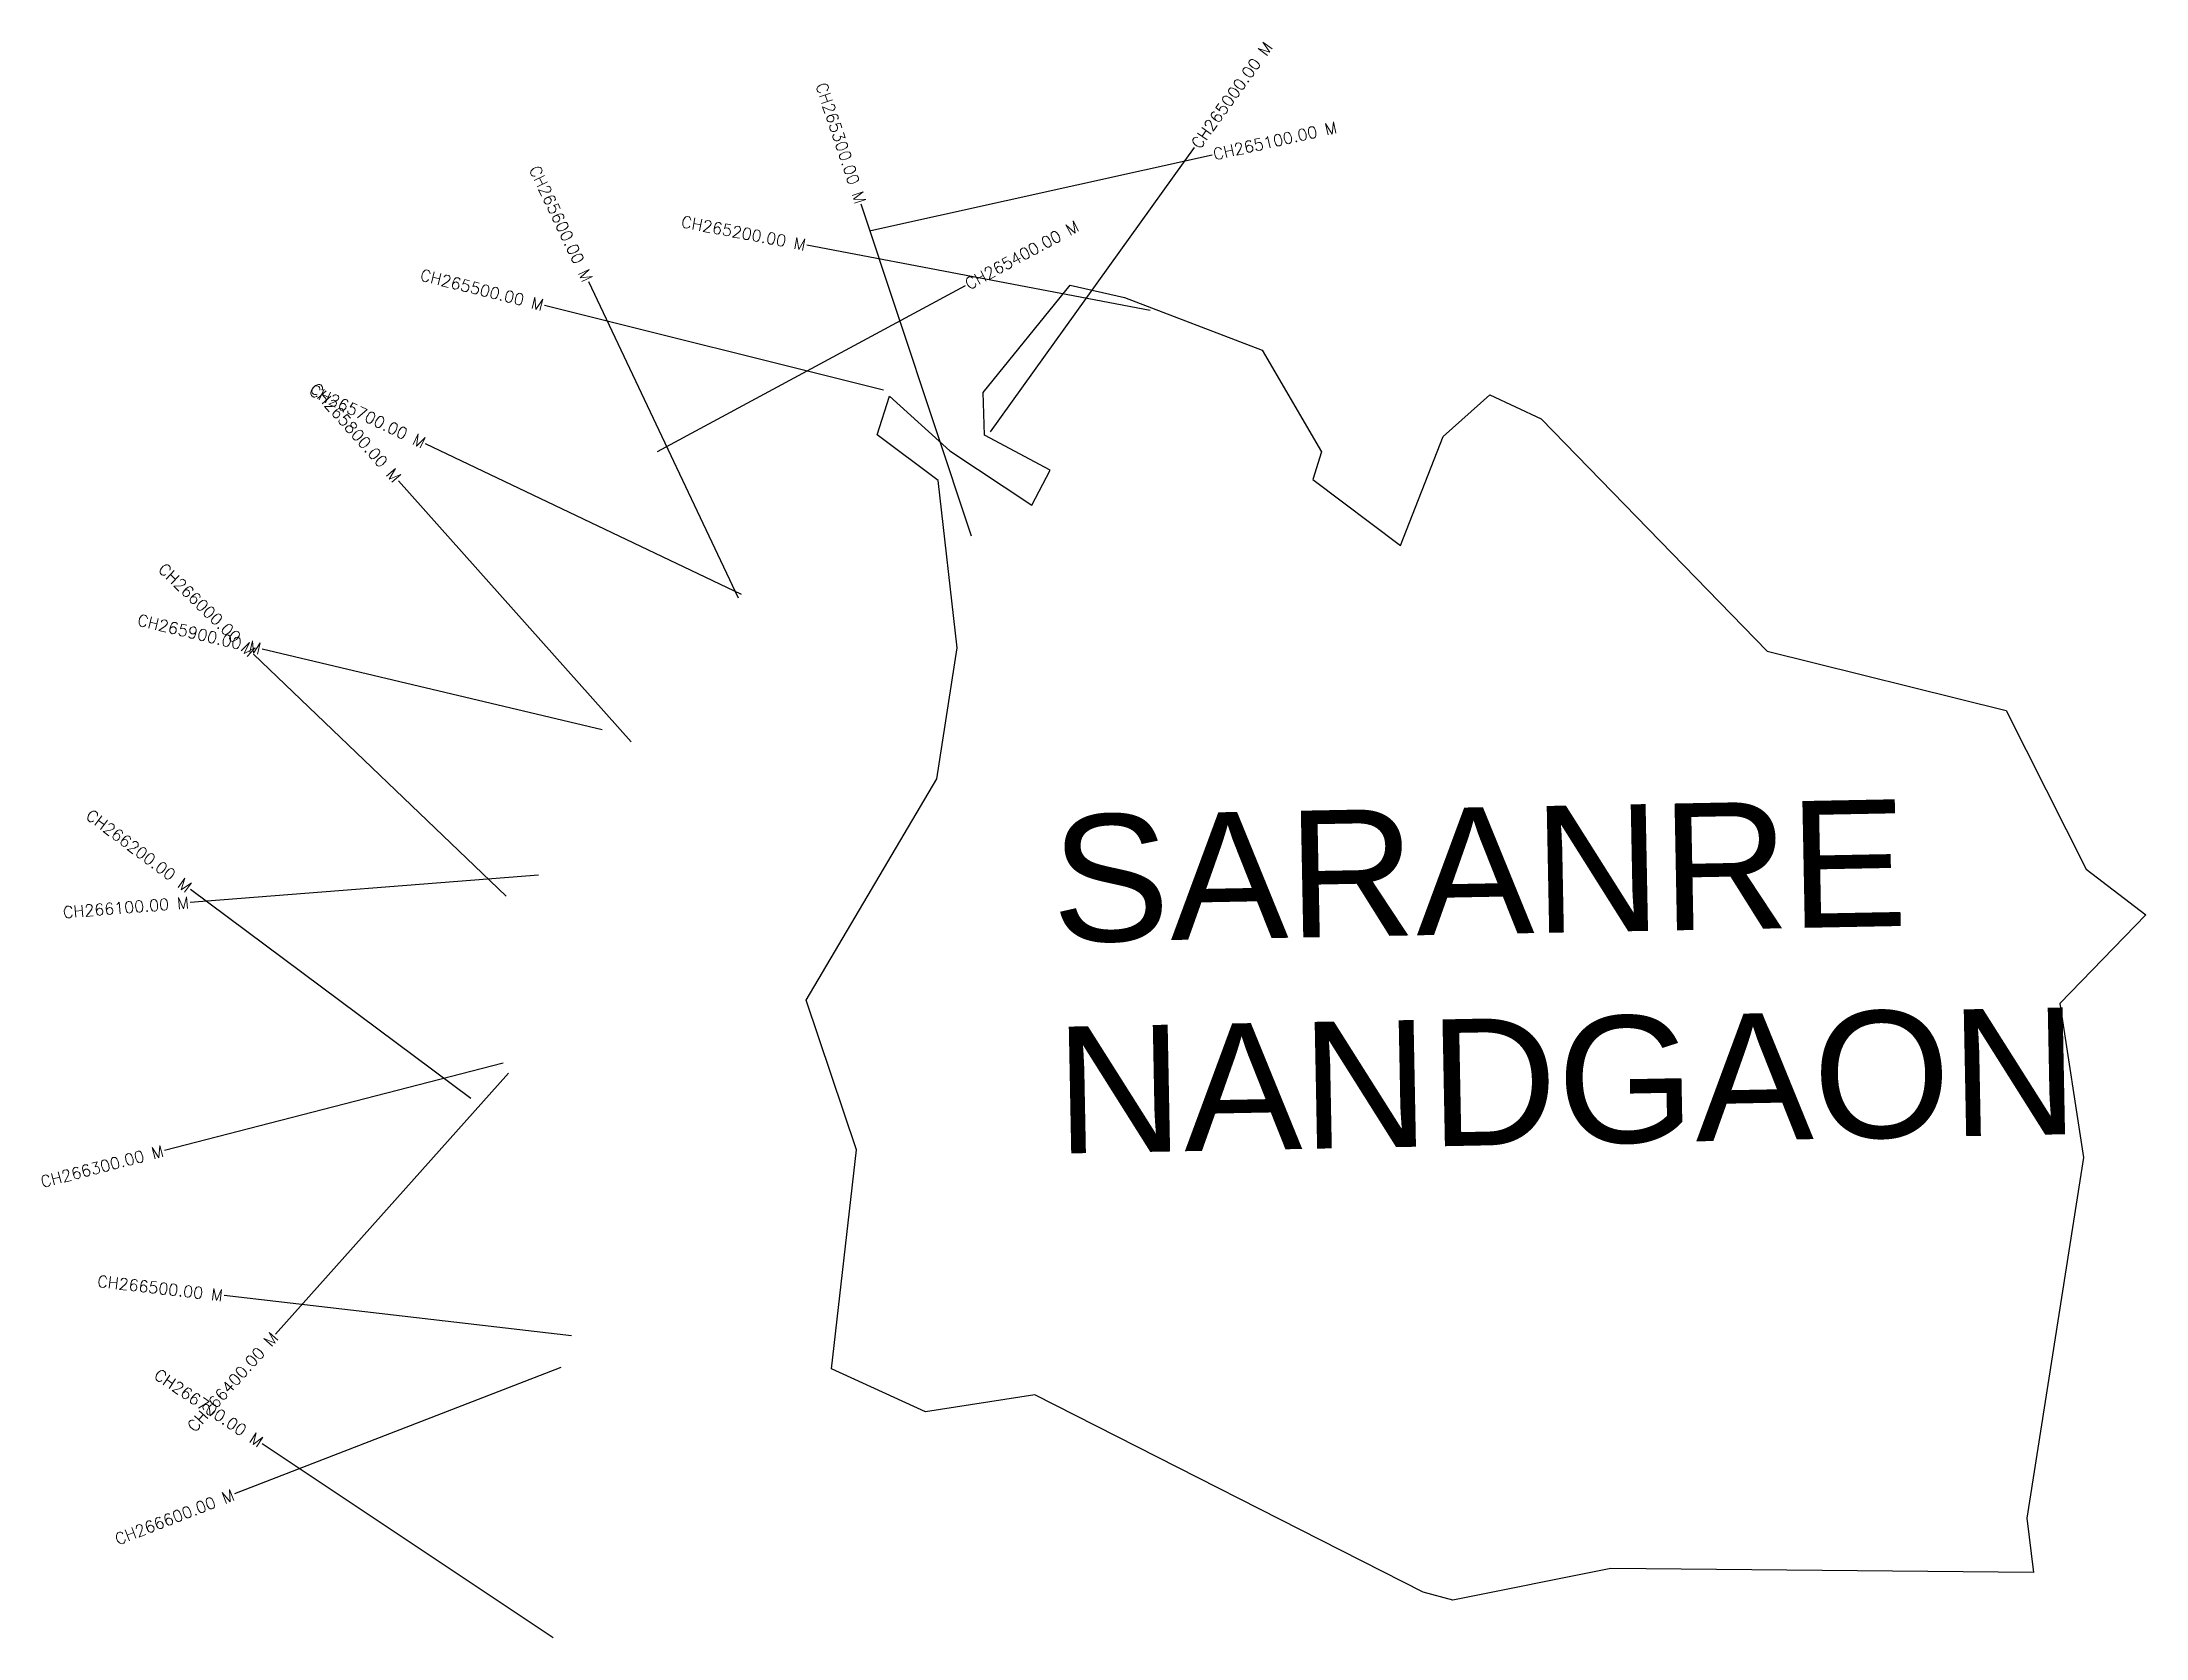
# Model space of a CAD drawing. Header units: metres. Extents: x 279097 to 280902, y 2031420 to 2032789.
import ezdxf
from ezdxf.enums import TextEntityAlignment as Align

# ---------------------------------------------------------------- set-up
doc = ezdxf.new("R2010")
doc.units = ezdxf.units.M
for name, color, linetype in [('CS', 134, 'Continuous'), ('CSMark', 6, 'Continuous'), ('village', 3, 'Continuous'), ('VILLAGE NAME', 250, 'Continuous')]:
    doc.layers.add(name, color=color, linetype=linetype)
doc.styles.get("Standard").update_dxf_attribs({"font": 'simplex.shx'})

msp = doc.modelspace()

# ---------------------------------------------------------------- linework, layer by layer
at = {"color": 6, "flags": 128}
msp.add_lwpolyline([(279946.3, 2032391.5), (279962.1, 2032421.4)], dxfattribs=at)
at = {"layer": 'CS'}
for p, q in [((279808.1, 2032626.8), (280101, 2032691.9)), ((279910.9, 2032454.3), (280085.7, 2032698.1)), ((279894.4, 2032364.8), (279799.8, 2032649.4)), ((280047.9, 2032558.3), (279753.2, 2032614.3)), ((279694.5, 2032311.7), (279566, 2032582.8)), ((279625.1, 2032437.3), (279889.2, 2032579.7)), ((279819, 2032489.9), (279528, 2032562.7)), ((279697, 2032314.8), (279426.1, 2032443.9)), ((279602.4, 2032188.3), (279402.8, 2032412.3)), ((279495.2, 2032056.1), (279278.3, 2032263.5)), ((279577.6, 2032198.7), (279285.7, 2032268)), ((279523, 2032074.1), (279224, 2032050.7)), ((279464.8, 2031882.4), (279224.3, 2032061.8)), ((279492.5, 2031912.9), (279202, 2031838)), ((279497.3, 2031904.2), (279297.4, 2031680.5)), ((279551.2, 2031679.1), (279253.1, 2031713.5)), ((279542, 2031651.7), (279262.2, 2031543.5)), ((279535.5, 2031419.9), (279285.9, 2031586.4))]:
    msp.add_line(p, q, dxfattribs=at)
at = {"layer": 'village', "color": 6}
for points in [[(279962.1, 2032421.4, 0), (279905.6, 2032451.3, 0), (279904.6, 2032488, 0), (279979.2, 2032580.1, 0), (280025.7, 2032569.5, 0), (280143.9, 2032524.4, 0), (280194.9, 2032437.1, 0), (280187.4, 2032413.5, 0), (280262.5, 2032356.9, 0), (280299.2, 2032450.2, 0), (280339.1, 2032486, 0), (280383.2, 2032465.5, 0), (280577.2, 2032266.2, 0), (280782.2, 2032215.3, 0), (280850.9, 2032079.1, 0), (280902.2, 2032040.1, 0)], [(280902.2, 2032040.1, 0), (280828.3, 2031964.1, 0), (280848.7, 2031831.9, 0), (280800.1, 2031522.7, 0), (280805.6, 2031476, 0), (280443.1, 2031479.4, 0), (280307.6, 2031452.3, 0), (280282.1, 2031459.2, 0), (279948.9, 2031628.5, 0), (279855.1, 2031613.7, 0), (279774.3, 2031650.7, 0), (279795.8, 2031838.4, 0), (279752.6, 2031966.8, 0), (279864.7, 2032156.7, 0), (279882.1, 2032269, 0), (279866, 2032412.4, 0), (279813.4, 2032451.8, 0), (279824, 2032485, 0), (279875.9, 2032437.9, 0), (279946.3, 2032391.5, 0)]]:
    msp.add_polyline3d(points, dxfattribs=at)

# ---------------------------------------------------------------- texts
at = {"layer": 'CSMark'}
for s, rotation, p in [('CH265000.00 M', 54.3507, (280086.3, 2032698.9)), ('CH265100.00 M', 12.5378, (280101.9, 2032692.1)), ('CH265400.00 M', 28.322, (279890, 2032580.1))]:
    msp.add_text(s, height=10, rotation=rotation, dxfattribs=at).set_placement(p, align=Align.MIDDLE_LEFT)
for s, rotation, p in [('CH265300.00 M', 288.3914, (279799.5, 2032650.4)), ('CH265600.00 M', 295.3576, (279565.5, 2032583.7)), ('CH265200.00 M', 349.2334, (279752.2, 2032614.5)), ('CH265500.00 M', 345.9561, (279527, 2032562.9)), ('CH265700.00 M', 334.5252, (279425.2, 2032444.3)), ('CH265800.00 M', 311.6943, (279402.1, 2032413.1)), ('CH266000.00 M', 316.2888, (279277.6, 2032264.1)), ('CH265900.00 M', 346.6446, (279284.7, 2032268.2)), ('CH266200.00 M', 323.2632, (279223.5, 2032062.4)), ('CH266100.00 M', 4.4704, (279223, 2032050.6)), ('CH266300.00 M', 14.4502, (279201, 2031837.8)), ('CH266500.00 M', 353.4234, (279252.2, 2031713.6)), ('CH266400.00 M', 48.2001, (279296.7, 2031679.8)), ('CH266700.00 M', 326.2949, (279285.1, 2031587)), ('CH266600.00 M', 21.1571, (279261.3, 2031543.1))]:
    msp.add_text(s, height=10, rotation=rotation, dxfattribs=at).set_placement(p, align=Align.MIDDLE_RIGHT)
at = {"layer": 'VILLAGE NAME', "insert": (279962, 2032125.2), "char_height": 108.748, "attachment_point": 1, "rotation": 1.1028}
msp.add_mtext_dynamic_manual_height_columns('{\\fArial|b0|i0|c0|p34;SARANRE NANDGAON}', width=902.068, gutter_width=543.7, heights=[0], dxfattribs=at)

doc.saveas('drawing.dxf')
